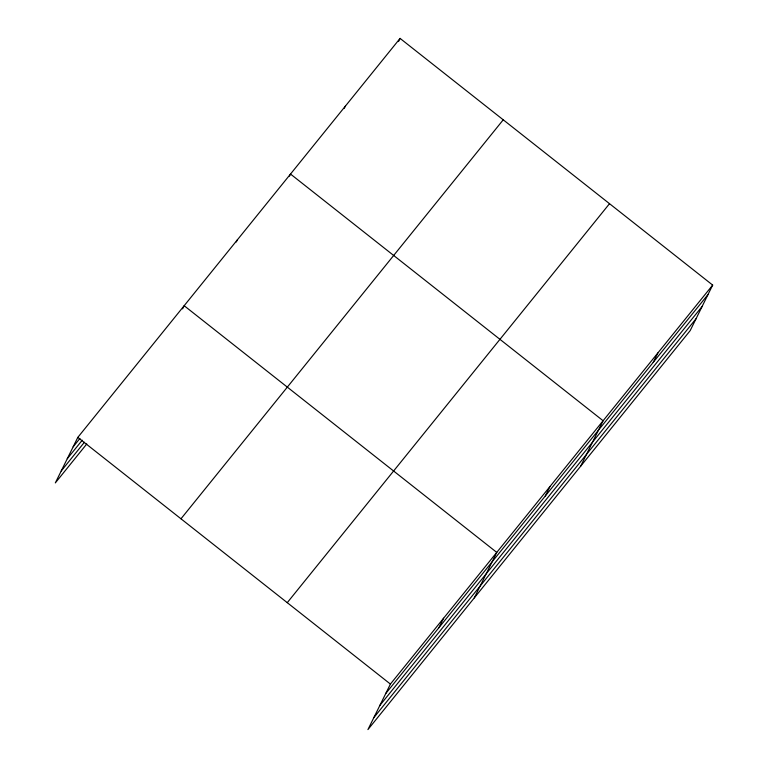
<?xml version="1.0" encoding="UTF-8"?>
<svg xmlns="http://www.w3.org/2000/svg" width="768" height="768" viewBox="0 0 768 768"><rect width="100%" height="100%" fill="white"/><g stroke="black" fill="none" stroke-linecap="round" stroke-linejoin="round"><path stroke-width="1.15" d="M712.675 285.091L390.413 684.077L367.92 729.6L690.182 330.614L712.675 285.091L400.08 38.4L77.818 437.386L55.325 482.909L86.774 443.962M182.611 308.861L184.166 305.722L496.762 552.413L474.269 597.936M236.304 241.978L237.341 239.885M289.478 176.15L290.515 174.058L603.11 420.749L580.608 466.272M344.266 108.326L345.293 106.224M398.525 41.539L400.08 38.4M438.931 627.677L443.587 618.24M545.28 496.013L549.936 486.586M653.232 362.352L657.898 352.925M73.162 446.813L79.901 438.47M67.267 458.726L82.253 440.179M61.21 470.995L84.422 442.253M180.979 518.794L503.242 119.808M287.261 602.669L609.523 203.683M385.757 693.504L708.019 294.528M379.872 705.418L702.134 306.442M373.805 717.686L696.067 318.71M77.818 437.386L390.413 684.077"/></g></svg>
